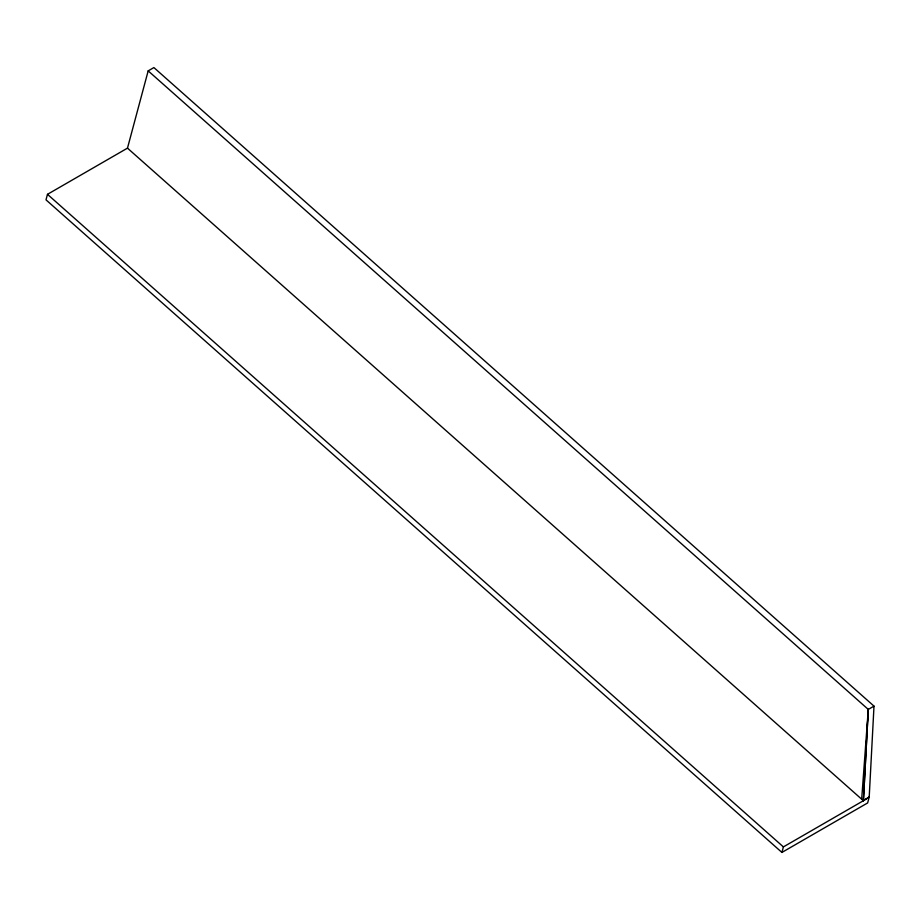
<?xml version="1.0" encoding="UTF-8"?>
<svg xmlns="http://www.w3.org/2000/svg" width="920" height="920" viewBox="0 0 920 920"><rect width="100%" height="100%" fill="white"/><g stroke="black" fill="none" stroke-linecap="round" stroke-linejoin="round"><path stroke-width="1.38" d="M781.919 852.426L783.403 846.906L863.397 800.722L868.284 709.423L148.177 70.874L153.893 67.574L874 706.123L869.204 797.111L867.64 802.942L781.919 852.426L46 199.847L47.483 194.327L127.477 148.143L148.177 70.874M863.489 800.411L869.204 797.111L863.397 800.722L868.284 709.423L874 706.123M861.683 799.204L868.284 709.423M127.477 148.143L863.397 800.722M47.483 194.327L783.403 846.906"/></g></svg>
